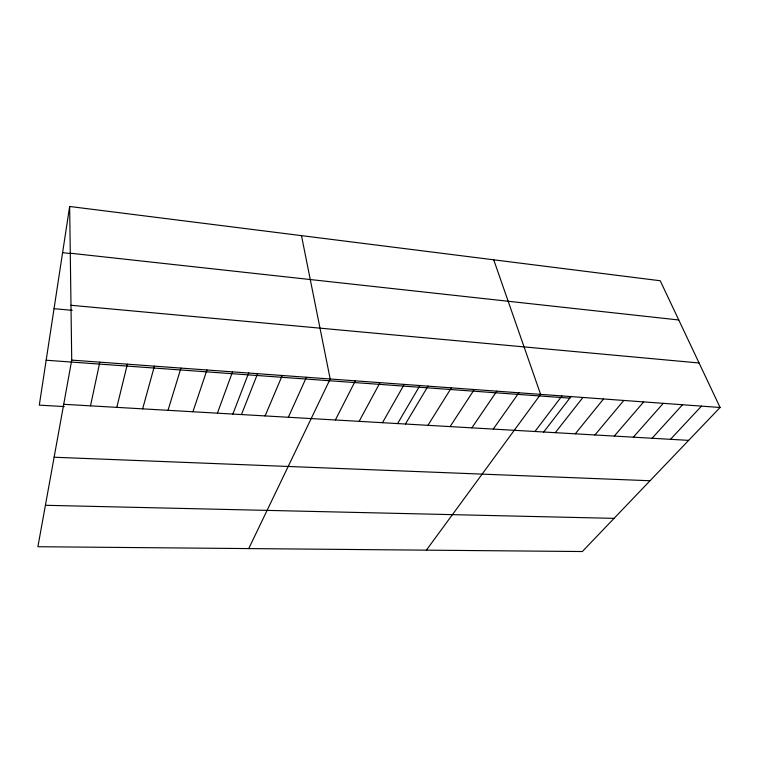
<?xml version="1.0" encoding="UTF-8"?>
<svg xmlns="http://www.w3.org/2000/svg" width="758" height="758" viewBox="0 0 758 758"><rect width="100%" height="100%" fill="white"/><g stroke="black" fill="none" stroke-linecap="round" stroke-linejoin="round"><path stroke-width="1.14" d="M69.651 206.47L71.726 360.107L37.9 546.717L582.343 551.53L720.1 407.491L660.227 280.754L69.651 206.47L39.302 405.151L64.278 406.572M90.505 405.843L99.819 362.163M116.808 407.368L127.372 364.181M142.637 408.856L154.405 366.152M168.011 410.315L180.935 368.094M192.92 411.755L206.962 369.989M217.404 413.167L232.517 371.856M232.839 414.143L248.738 372.784M241.461 414.56L257.597 373.694M265.101 415.924L282.232 375.494M288.334 417.27L306.421 377.257M248.747 548.584L330.185 379L301.476 235.634M335.377 419.979L355.341 380.838M359.14 421.353L380.023 382.638M382.487 422.699L404.241 384.41M397.552 423.646L420.046 385.32M405.416 424.025L428.024 386.144M427.948 425.323L451.361 387.85M450.091 426.602L474.281 389.527M471.846 427.863L496.793 391.166M493.24 429.094L518.898 392.786M426.384 550.147L540.615 394.368L493.723 259.814M534.94 431.501L561.953 395.932M543.638 432.069L571.144 396.377M555.273 432.676L582.921 397.467M575.265 433.832L603.529 398.973M594.935 434.969L623.787 400.451M614.283 436.077L643.694 401.901M633.328 437.176L663.278 403.332M652.06 438.266L682.532 404.744M670.498 439.327L701.472 406.127M45.404 505.292L614.065 518.358M54.121 457.235L650.042 480.743M63.719 404.298L688.652 440.37M46.162 360.23L569.779 398.139M71.726 360.107L720.1 407.491M54.036 308.696L72.181 310.335M70.987 305.275L699.075 362.987M70.286 253.2L678.761 319.98M62.592 252.67L70.57 253.551"/></g></svg>
